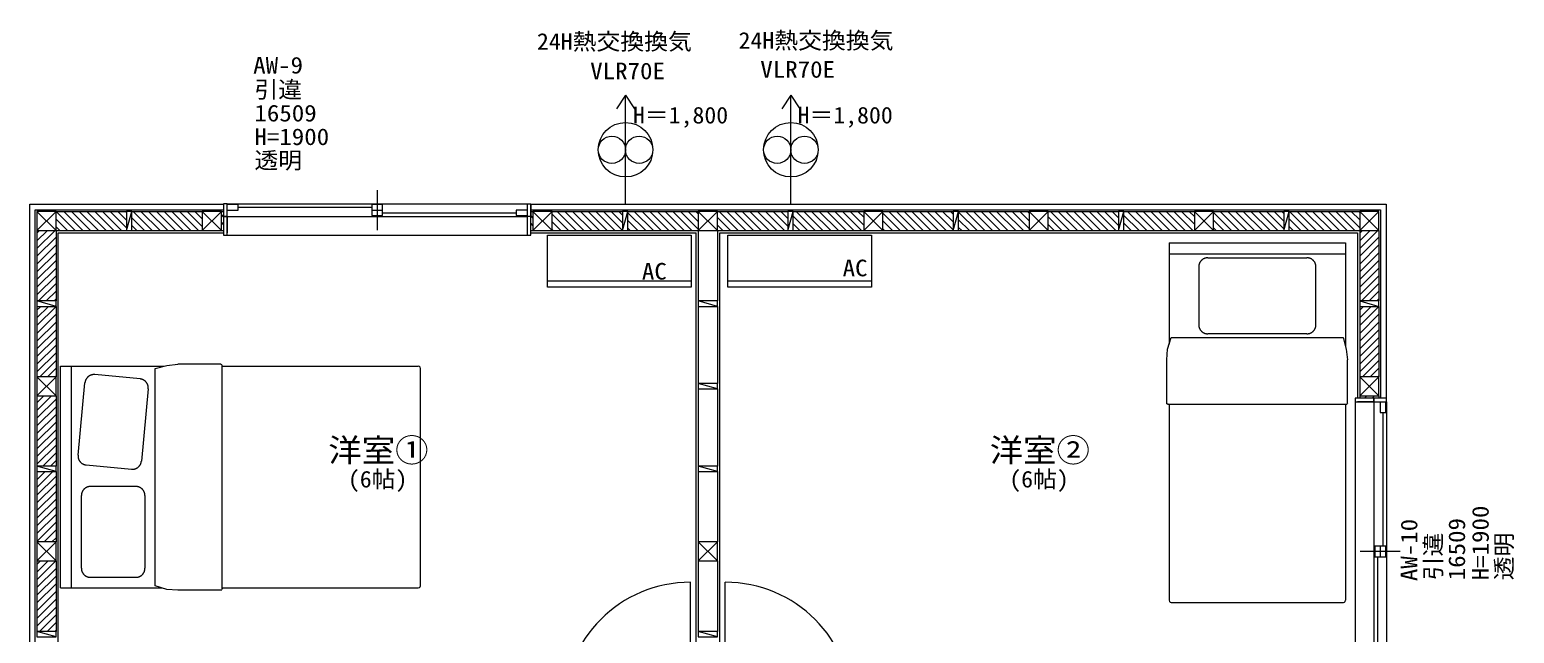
# Model space of a CAD drawing. Units: millimetres at full size, sheet at 1:50. Extents: x 238 to 8409, y -4009 to 4872.
# Drawn here: x 238 to 8409, y 1548 to 4872 of the extents above; entities that cross this region are included whole.
import ezdxf
from ezdxf.enums import TextEntityAlignment as Align

# ---------------------------------------------------------------- set-up
doc = ezdxf.new("R2010")
doc.units = ezdxf.units.MM
doc.header["$LTSCALE"] = 50
for name, color, linetype, lineweight in [('0-2_柱', 3, 'Continuous', 20), ('0-3_仕上', 3, 'Continuous', 20), ('0-4_下地', 2, 'Continuous', 5), ('0-5_建具', 3, 'Continuous', 20), ('0-6_住設', 2, 'Continuous', 5), ('0-8_造作', 4, 'Continuous', 5), ('0-9_寸法', 5, 'Continuous', 5), ('0-A_文字', 2, 'Continuous', 5), ('0-B_ハッチ', 1, 'Continuous', 9), ('0-F_補助線', 4, 'Continuous', 5)]:
    doc.layers.add(name, color=color, linetype=linetype, lineweight=lineweight)
doc.styles.add('ＭＳ ゴシック', font='')
doc.styles.get('ＭＳ ゴシック').set_extended_font_data('MS Gothic')

msp = doc.modelspace()

# ---------------------------------------------------------------- linework, layer by layer
at = {"layer": '0-2_柱'}
for points in [[(278.04, 3870.97), (278.04, 3765.97), (383.04, 3765.97), (383.04, 3870.97)], [(1188.04, 3870.97), (1188.04, 3765.97), (1293.04, 3765.97), (1293.04, 3870.97)], [(3008.04, 3870.97), (3008.04, 3765.97), (3113.04, 3765.97), (3113.04, 3870.97)], [(3918.04, 3870.97), (3918.04, 3765.97), (4023.04, 3765.97), (4023.04, 3870.97)], [(4828.04, 3870.97), (4828.04, 3765.97), (4933.04, 3765.97), (4933.04, 3870.97)], [(5738.04, 3870.97), (5738.04, 3765.97), (5843.04, 3765.97), (5843.04, 3870.97)], [(6648.04, 3870.97), (6648.04, 3765.97), (6753.04, 3765.97), (6753.04, 3870.97)], [(7558.04, 3870.97), (7558.04, 3765.97), (7663.04, 3765.97), (7663.04, 3870.97)], [(278.04, 2855.97), (383.04, 2855.97), (383.04, 2960.97), (278.04, 2960.97)], [(7663.04, 2960.97), (7558.04, 2960.97), (7558.04, 2855.97), (7663.04, 2855.97)], [(278.04, 1945.97), (383.04, 1945.97), (383.04, 2050.97), (278.04, 2050.97)], [(3918.04, 1945.97), (4023.04, 1945.97), (4023.04, 2050.97), (3918.04, 2050.97)]]:
    msp.add_lwpolyline(points, close=True, dxfattribs=at)
at = {"layer": '0-3_仕上'}
for p, q in [((238.04, 3910.97), (1240.54, 3910.97)), ((238.04, 2908.47), (238.04, 3910.97)), ((1240.54, 3910.97), (1305.54, 3910.97)), ((2995.54, 3910.97), (3060.54, 3910.97)), ((3060.54, 3910.97), (3970.54, 3910.97)), ((3970.54, 3910.97), (4880.54, 3910.97)), ((4880.54, 3910.97), (5790.54, 3910.97)), ((5790.54, 3910.97), (6700.54, 3910.97)), ((6700.54, 3910.97), (7703.04, 3910.97)), ((7703.04, 3910.97), (7703.04, 2908.47)), ((395.54, 3753.47), (1240.54, 3753.47)), ((395.54, 2908.47), (395.54, 3753.47)), ((1240.54, 3753.47), (1305.54, 3753.47)), ((2995.54, 3753.47), (3060.54, 3753.47)), ((3060.54, 3753.47), (3905.54, 3753.47)), ((3905.54, 1998.47), (3905.54, 3753.47)), ((4035.54, 1998.47), (4035.54, 3753.47)), ((4035.54, 3753.47), (4880.54, 3753.47)), ((4880.54, 3753.47), (5790.54, 3753.47)), ((5790.54, 3753.47), (6700.54, 3753.47)), ((6700.54, 3753.47), (7545.54, 3753.47)), ((7545.54, 3753.47), (7545.54, 2908.47)), ((238.04, 1998.47), (238.04, 2908.47)), ((395.54, 1998.47), (395.54, 2908.47)), ((7545.54, 2908.47), (7545.54, 2843.47)), ((7703.04, 2908.47), (7703.04, 2843.47)), ((238.04, 1088.47), (238.04, 1998.47)), ((395.54, 1153.47), (395.54, 1998.47)), ((3905.54, 1153.47), (3905.54, 1998.47)), ((4035.54, 1153.47), (4035.54, 1998.47))]:
    msp.add_line(p, q, dxfattribs=at)
at = {"layer": '0-4_下地'}
for p, q in [((269.04, 3879.97), (1240.54, 3879.97)), ((269.04, 2908.47), (269.04, 3879.97)), ((383.04, 3870.97), (770.54, 3870.97)), ((800.54, 3870.97), (1188.04, 3870.97)), ((1240.54, 3879.97), (1305.54, 3879.97)), ((1293.04, 3870.97), (1305.54, 3870.97)), ((2995.54, 3879.97), (3060.54, 3879.97)), ((2995.54, 3870.97), (3008.04, 3870.97)), ((3060.54, 3879.97), (3970.54, 3879.97)), ((3113.04, 3870.97), (3500.54, 3870.97)), ((3530.54, 3870.97), (3918.04, 3870.97)), ((3970.54, 3879.97), (4880.54, 3879.97)), ((4023.04, 3870.97), (4410.54, 3870.97)), ((4440.54, 3870.97), (4828.04, 3870.97)), ((4880.54, 3879.97), (5790.54, 3879.97)), ((4933.04, 3870.97), (5320.54, 3870.97)), ((5350.54, 3870.97), (5738.04, 3870.97)), ((5790.54, 3879.97), (6700.54, 3879.97)), ((5843.04, 3870.97), (6230.54, 3870.97)), ((6260.54, 3870.97), (6648.04, 3870.97)), ((6700.54, 3879.97), (7672.04, 3879.97)), ((6753.04, 3870.97), (7140.54, 3870.97)), ((7170.54, 3870.97), (7558.04, 3870.97)), ((7672.04, 3879.97), (7672.04, 2908.47)), ((278.04, 3765.97), (278.04, 3378.47)), ((383.04, 3765.97), (770.54, 3765.97)), ((383.04, 3765.97), (383.04, 3378.47)), ((800.54, 3765.97), (1188.04, 3765.97)), ((1293.04, 3765.97), (1305.54, 3765.97)), ((2995.54, 3765.97), (3008.04, 3765.97)), ((3113.04, 3765.97), (3500.54, 3765.97)), ((3530.54, 3765.97), (3918.04, 3765.97)), ((3918.04, 3765.97), (3918.04, 3378.47)), ((4023.04, 3765.97), (4023.04, 3378.47)), ((4023.04, 3765.97), (4410.54, 3765.97)), ((4440.54, 3765.97), (4828.04, 3765.97)), ((4933.04, 3765.97), (5320.54, 3765.97)), ((5350.54, 3765.97), (5738.04, 3765.97)), ((5843.04, 3765.97), (6230.54, 3765.97)), ((6260.54, 3765.97), (6648.04, 3765.97)), ((6753.04, 3765.97), (7140.54, 3765.97)), ((7170.54, 3765.97), (7558.04, 3765.97)), ((7558.04, 3765.97), (7558.04, 3378.47)), ((7663.04, 3765.97), (7663.04, 3378.47)), ((278.04, 3348.47), (278.04, 2960.97)), ((383.04, 3348.47), (383.04, 2960.97)), ((3918.04, 3348.47), (3918.04, 2923.47)), ((4023.04, 3348.47), (4023.04, 2923.47)), ((7558.04, 3348.47), (7558.04, 2960.97)), ((7663.04, 3348.47), (7663.04, 2960.97)), ((269.04, 1998.47), (269.04, 2908.47)), ((3918.04, 2893.47), (3918.04, 2468.47)), ((4023.04, 2893.47), (4023.04, 2468.47)), ((7672.04, 2908.47), (7672.04, 2843.47)), ((278.04, 2855.97), (278.04, 2468.47)), ((383.04, 2855.97), (383.04, 2468.47)), ((7558.04, 2855.97), (7558.04, 2843.47)), ((7663.04, 2855.97), (7663.04, 2843.47)), ((278.04, 2438.47), (278.04, 2050.97)), ((383.04, 2438.47), (383.04, 2050.97)), ((3918.04, 2438.47), (3918.04, 2050.97)), ((4023.04, 2438.47), (4023.04, 2050.97)), ((269.04, 1088.47), (269.04, 1998.47)), ((278.04, 1945.97), (278.04, 1558.47)), ((383.04, 1945.97), (383.04, 1558.47)), ((3918.04, 1945.97), (3918.04, 1558.47)), ((4023.04, 1945.97), (4023.04, 1558.47))]:
    msp.add_line(p, q, dxfattribs=at)
at = {"layer": '0-4_下地', "color": 3, "lineweight": 20}
for points in [[(770.54, 3870.97), (770.54, 3765.97), (800.54, 3765.97), (800.54, 3870.97)], [(3500.54, 3870.97), (3500.54, 3765.97), (3530.54, 3765.97), (3530.54, 3870.97)], [(4410.54, 3870.97), (4410.54, 3765.97), (4440.54, 3765.97), (4440.54, 3870.97)], [(5320.54, 3870.97), (5320.54, 3765.97), (5350.54, 3765.97), (5350.54, 3870.97)], [(6230.54, 3870.97), (6230.54, 3765.97), (6260.54, 3765.97), (6260.54, 3870.97)], [(7140.54, 3870.97), (7140.54, 3765.97), (7170.54, 3765.97), (7170.54, 3870.97)], [(278.04, 3348.47), (383.04, 3348.47), (383.04, 3378.47), (278.04, 3378.47)], [(3918.04, 3348.47), (4023.04, 3348.47), (4023.04, 3378.47), (3918.04, 3378.47)], [(7663.04, 3378.47), (7558.04, 3378.47), (7558.04, 3348.47), (7663.04, 3348.47)], [(3918.04, 2893.47), (4023.04, 2893.47), (4023.04, 2923.47), (3918.04, 2923.47)], [(278.04, 2438.47), (383.04, 2438.47), (383.04, 2468.47), (278.04, 2468.47)], [(3918.04, 2438.47), (4023.04, 2438.47), (4023.04, 2468.47), (3918.04, 2468.47)], [(278.04, 1528.47), (383.04, 1528.47), (383.04, 1558.47), (278.04, 1558.47)], [(3918.04, 1528.47), (4023.04, 1528.47), (4023.04, 1558.47), (3918.04, 1558.47)]]:
    msp.add_lwpolyline(points, close=True, dxfattribs=at)
at = {"layer": '0-5_建具', "color": 5, "lineweight": 13}
for p, q in [((2150.54, 3988.97), (2150.54, 3768.97)), ((7781.04, 1998.47), (7561.04, 1998.47)), ((3875.54, 1128.97), (3875.54, 1828.97)), ((4065.54, 1128.97), (4065.54, 1828.97))]:
    msp.add_line(p, q, dxfattribs=at)
at = {"layer": '0-5_建具'}
for p, q in [((1325.54, 3913.97), (1305.54, 3913.97)), ((1325.54, 3843.97), (1305.54, 3843.97)), ((1325.54, 3741.47), (1325.54, 3913.97)), ((1325.54, 3878.97), (1385.54, 3878.97)), ((1325.54, 3843.97), (1325.54, 3753.47)), ((1385.54, 3893.97), (2120.54, 3893.97)), ((2180.54, 3908.97), (2120.54, 3908.97)), ((2120.54, 3908.97), (2120.54, 3848.97)), ((2120.54, 3878.97), (2180.54, 3878.97)), ((2120.54, 3848.97), (2180.54, 3848.97)), ((2180.54, 3848.97), (2180.54, 3908.97)), ((2180.54, 3863.97), (2915.54, 3863.97)), ((2975.54, 3878.97), (2915.54, 3878.97)), ((2915.54, 3878.97), (2915.54, 3848.97)), ((2915.54, 3848.97), (2975.54, 3848.97)), ((2975.54, 3913.97), (2975.54, 3741.47)), ((2975.54, 3913.97), (2995.54, 3913.97)), ((2995.54, 3843.97), (2975.54, 3843.97)), ((2975.54, 3843.97), (2975.54, 3753.47)), ((2995.54, 3843.97), (2975.54, 3843.97)), ((2995.54, 3741.47), (2995.54, 3913.97)), ((2995.54, 3910.97), (2995.54, 3843.97)), ((2975.54, 3741.47), (2995.54, 3741.47)), ((7533.54, 2823.47), (7706.04, 2823.47)), ((7636.04, 2823.47), (7545.54, 2823.47)), ((7636.04, 2823.47), (7636.04, 2843.47)), ((7671.04, 2823.47), (7671.04, 2763.47)), ((7706.04, 2823.47), (7706.04, 2843.47)), ((7686.04, 2763.47), (7686.04, 2028.47)), ((7701.04, 2028.47), (7641.04, 2028.47)), ((7641.04, 2028.47), (7641.04, 1968.47)), ((7641.04, 1968.47), (7701.04, 1968.47)), ((7656.04, 1968.47), (7656.04, 1233.47)), ((7671.04, 2028.47), (7671.04, 1968.47)), ((7701.04, 1968.47), (7701.04, 2028.47))]:
    msp.add_line(p, q, dxfattribs=at)
at = {"layer": '0-5_建具', "color": 2, "lineweight": 5}
for p, q in [((1305.54, 3910.97), (1305.54, 3901.97)), ((1325.54, 3913.97), (2975.54, 3913.97)), ((1325.54, 3843.97), (2975.54, 3843.97)), ((2995.54, 3910.97), (2995.54, 3901.97)), ((1305.54, 3741.47), (2995.54, 3741.47)), ((7533.54, 2843.47), (7533.54, 1153.47)), ((7636.04, 2823.47), (7636.04, 1173.47)), ((7703.04, 2843.47), (7694.04, 2843.47)), ((7706.04, 2823.47), (7706.04, 1173.47))]:
    msp.add_line(p, q, dxfattribs=at)
at = {"layer": '0-5_建具'}
for points in [[(1305.54, 3913.97), (1305.54, 3741.47), (1325.54, 3741.47)], [(1305.54, 3910.97), (1305.54, 3843.97), (1325.54, 3843.97)], [(1385.54, 3878.97), (1385.54, 3908.97), (1325.54, 3908.97)], [(7706.04, 2843.47), (7533.54, 2843.47), (7533.54, 2823.47)], [(7703.04, 2843.47), (7636.04, 2843.47), (7636.04, 2823.47)], [(7671.04, 2763.47), (7701.04, 2763.47), (7701.04, 2823.47)]]:
    msp.add_lwpolyline(points, dxfattribs=at)
at = {"layer": '0-5_建具', "color": 5, "lineweight": 13}
for centre, start, end in [((3875.54, 1128.97), 90, 180), ((4065.54, 1128.97), 0, 90)]:
    msp.add_arc(centre, 700, start, end, dxfattribs=at)
at = {"layer": '0-6_住設'}
for p, q in [((6509.62, 3698.06), (7479.75, 3698.06)), ((6509.62, 3698.06), (6509.62, 3140.65)), ((7479.75, 3698.06), (7479.75, 3129.36)), ((6509.62, 3637.75), (7479.75, 3637.75)), ((6721.95, 3615.76), (7267.42, 3615.76)), ((6671.95, 3565.76), (6671.95, 3247.39)), ((7317.42, 3247.39), (7317.42, 3565.76)), ((3088.61, 3488.97), (3878.61, 3488.97)), ((4081.13, 3488.97), (4871.13, 3488.97)), ((7267.42, 3197.39), (6721.95, 3197.39)), ((6496.27, 3053.32), (6500.83, 3112.75)), ((6500.83, 3112.75), (6521.14, 3177.2)), ((6521.14, 3177.2), (7467.43, 3177.2)), ((7096.73, 3178.81), (7096.73, 3178.82)), ((1290.52, 3029.57), (1052.78, 3029.57)), ((1297.04, 3022.29), (1296.26, 3025.69)), ((6496.27, 2815.58), (6496.27, 3053.32)), ((7490.97, 2815.58), (7490.97, 3053.32)), ((408.04, 1798.22), (408.04, 3018.34)), ((408.04, 3018.34), (976.73, 3018.34)), ((468.35, 1798.22), (468.35, 3018.34)), ((845.51, 2948.83), (596.63, 2972.46)), ((928.89, 1809.74), (928.89, 3006.03)), ((1297.04, 1792.16), (1297.04, 3022.29)), ((1297.04, 3018.34), (2376.71, 3018.34)), ((2383, 3017.06), (2376.71, 3018.34)), ((2386.78, 3013.23), (2383, 3017.06)), ((2388.04, 3006.84), (2386.78, 3013.23)), ((2388.04, 1809.73), (2388.04, 3006.84)), ((504.32, 2529.2), (542.13, 2927.41)), ((890.56, 2894.33), (852.75, 2496.12)), ((6497.32, 2812.26), (6496.27, 2815.58)), ((6497.32, 2812.26), (6500.16, 2809.83)), ((6503.56, 2809.06), (6500.16, 2809.83)), ((6503.56, 2809.06), (7483.69, 2809.06)), ((6509.62, 2809.06), (6509.62, 1729.39)), ((7479.75, 2809.06), (7479.75, 1729.39)), ((7483.69, 2809.06), (7487.09, 2809.83)), ((927.29, 2635.32), (927.28, 2635.32)), ((549.37, 2474.7), (798.25, 2451.07)), ((522.44, 1906.15), (522.44, 2306.15)), ((822.44, 2356.15), (572.44, 2356.15)), ((872.44, 2306.15), (872.44, 1906.15)), ((408.04, 1798.22), (965.45, 1798.22)), ((572.44, 1856.15), (822.44, 1856.15)), ((993.34, 1789.43), (928.89, 1809.74)), ((1297.04, 1798.22), (2376.71, 1798.22)), ((2376.71, 1798.22), (2383, 1799.5)), ((1052.78, 1784.87), (993.34, 1789.43)), ((1290.52, 1784.87), (1052.78, 1784.87)), ((1293.83, 1785.91), (1290.52, 1784.87)), ((1293.83, 1785.91), (1296.26, 1788.76)), ((1297.04, 1792.16), (1296.26, 1788.76)), ((6509.62, 1729.39), (6510.9, 1723.1)), ((6521.13, 1718.06), (7468.24, 1718.06)), ((7468.24, 1718.06), (7474.64, 1719.32)), ((7474.64, 1719.32), (7478.47, 1723.1)), ((7478.47, 1723.1), (7479.75, 1729.39))]:
    msp.add_line(p, q, dxfattribs=at)
for points in [[(3088.61, 3740.97), (3878.61, 3740.97), (3878.61, 3453.97), (3088.61, 3453.97)], [(4081.13, 3740.97), (4871.13, 3740.97), (4871.13, 3453.97), (4081.13, 3453.97)]]:
    msp.add_lwpolyline(points, close=True, dxfattribs=at)
for points in [[(6721.95, 3615.76), (6720.52, 3615.74), (6719.09, 3615.68), (6717.67, 3615.58), (6716.25, 3615.44), (6714.83, 3615.26), (6713.42, 3615.03), (6712.02, 3614.77), (6710.62, 3614.46), (6709.24, 3614.12), (6707.86, 3613.74), (6706.5, 3613.32), (6705.15, 3612.86), (6703.81, 3612.36), (6702.48, 3611.82), (6701.18, 3611.25), (6699.89, 3610.63), (6698.61, 3609.99), (6697.36, 3609.3), (6696.13, 3608.58), (6694.92, 3607.83), (6693.73, 3607.04), (6692.56, 3606.21), (6691.42, 3605.36), (6690.3, 3604.47), (6689.21, 3603.55), (6688.14, 3602.6), (6687.1, 3601.62), (6686.09, 3600.61), (6685.11, 3599.57), (6684.16, 3598.51), (6683.24, 3597.41), (6682.35, 3596.3), (6681.5, 3595.15), (6680.67, 3593.99), (6679.89, 3592.8), (6679.13, 3591.58), (6678.41, 3590.35), (6677.73, 3589.1), (6677.08, 3587.83)], [(7289.48, 3610.63), (7288.19, 3611.25), (7286.88, 3611.82), (7285.56, 3612.36), (7284.22, 3612.86), (7282.87, 3613.32), (7281.51, 3613.74), (7280.13, 3614.12), (7278.75, 3614.46), (7277.35, 3614.77), (7275.95, 3615.03), (7274.54, 3615.26), (7273.12, 3615.44), (7271.7, 3615.58), (7270.28, 3615.68), (7268.85, 3615.74), (7267.42, 3615.76)], [(7317.42, 3565.76), (7317.4, 3567.19), (7317.34, 3568.62), (7317.24, 3570.04), (7317.1, 3571.46), (7316.91, 3572.88), (7316.69, 3574.29), (7316.43, 3575.69), (7316.12, 3577.09), (7315.78, 3578.47), (7315.4, 3579.85), (7314.97, 3581.21), (7314.51, 3582.57), (7314.01, 3583.9), (7313.48, 3585.23), (7312.9, 3586.53), (7312.29, 3587.83), (7311.64, 3589.1), (7310.96, 3590.35), (7310.24, 3591.58), (7309.48, 3592.8), (7308.69, 3593.99), (7307.87, 3595.15), (7307.02, 3596.3), (7306.13, 3597.41), (7305.21, 3598.51), (7304.26, 3599.57), (7303.28, 3600.61), (7302.27, 3601.62), (7301.23, 3602.6), (7300.16, 3603.55), (7299.07, 3604.47), (7297.95, 3605.36), (7296.81, 3606.21), (7295.64, 3607.04), (7294.45, 3607.83), (7293.24, 3608.58), (7292.01, 3609.3), (7290.75, 3609.99), (7289.48, 3610.63)], [(6677.08, 3587.83), (6676.47, 3586.53), (6675.89, 3585.23), (6675.36, 3583.9), (6674.86, 3582.57), (6674.4, 3581.21), (6673.97, 3579.85), (6673.59, 3578.47), (6673.25, 3577.09), (6672.94, 3575.69), (6672.68, 3574.29), (6672.46, 3572.88), (6672.27, 3571.46), (6672.13, 3570.04), (6672.03, 3568.62), (6671.97, 3567.19), (6671.95, 3565.76)], [(6671.95, 3247.39), (6671.97, 3245.96), (6672.03, 3244.54), (6672.13, 3243.11), (6672.27, 3241.69), (6672.46, 3240.28), (6672.68, 3238.86), (6672.94, 3237.46), (6673.25, 3236.07), (6673.59, 3234.68), (6673.97, 3233.3), (6674.4, 3231.94), (6674.86, 3230.59), (6675.36, 3229.25), (6675.89, 3227.93), (6676.47, 3226.62), (6677.08, 3225.33), (6677.73, 3224.06), (6678.41, 3222.8), (6679.13, 3221.57), (6679.89, 3220.36), (6680.67, 3219.17), (6681.5, 3218), (6682.35, 3216.86), (6683.24, 3215.74), (6684.16, 3214.65), (6685.11, 3213.58), (6686.09, 3212.54), (6687.1, 3211.53), (6688.14, 3210.55), (6689.21, 3209.6), (6690.3, 3208.68), (6691.42, 3207.8), (6692.56, 3206.94), (6693.73, 3206.12), (6694.92, 3205.33), (6696.13, 3204.57), (6697.36, 3203.85), (6698.61, 3203.17), (6699.89, 3202.52)], [(6699.89, 3202.52), (6701.18, 3201.91), (6702.48, 3201.33), (6703.81, 3200.8), (6705.15, 3200.3), (6706.5, 3199.84), (6707.86, 3199.42), (6709.24, 3199.03), (6710.62, 3198.69), (6712.02, 3198.39), (6713.42, 3198.12), (6714.83, 3197.9), (6716.25, 3197.72), (6717.67, 3197.57), (6719.09, 3197.47), (6720.52, 3197.41), (6721.95, 3197.39)], [(7267.42, 3197.39), (7268.85, 3197.41), (7270.28, 3197.47), (7271.7, 3197.57), (7273.12, 3197.72), (7274.54, 3197.9), (7275.95, 3198.12), (7277.35, 3198.39), (7278.75, 3198.69), (7280.13, 3199.03), (7281.51, 3199.42), (7282.87, 3199.84), (7284.22, 3200.3), (7285.56, 3200.8), (7286.88, 3201.33), (7288.19, 3201.91), (7289.48, 3202.52), (7290.75, 3203.17), (7292.01, 3203.85), (7293.24, 3204.57), (7294.45, 3205.33), (7295.64, 3206.12), (7296.81, 3206.94), (7297.95, 3207.8), (7299.07, 3208.68), (7300.16, 3209.6), (7301.23, 3210.55), (7302.27, 3211.53), (7303.28, 3212.54), (7304.26, 3213.58), (7305.21, 3214.65), (7306.13, 3215.74), (7307.02, 3216.86), (7307.87, 3218), (7308.69, 3219.17), (7309.48, 3220.36), (7310.24, 3221.57), (7310.96, 3222.8), (7311.64, 3224.06), (7312.29, 3225.33)], [(7312.29, 3225.33), (7312.9, 3226.62), (7313.48, 3227.93), (7314.01, 3229.25), (7314.51, 3230.59), (7314.97, 3231.94), (7315.4, 3233.3), (7315.78, 3234.68), (7316.12, 3236.07), (7316.43, 3237.46), (7316.69, 3238.86), (7316.91, 3240.28), (7317.1, 3241.69), (7317.24, 3243.11), (7317.34, 3244.54), (7317.4, 3245.96), (7317.42, 3247.39)], [(7467.43, 3177.2), (7484.02, 3112.75), (7490.97, 3053.32)], [(928.89, 3006.03), (993.34, 3022.62), (1052.78, 3029.57)], [(1290.52, 3029.57), (1293.83, 3028.53), (1296.26, 3025.69)], [(549.32, 2948.89), (548.59, 2947.66), (547.9, 2946.42), (547.24, 2945.15), (546.61, 2943.86), (546.03, 2942.56), (545.48, 2941.24), (544.97, 2939.91), (544.5, 2938.56), (544.06, 2937.2), (543.67, 2935.83), (543.31, 2934.45), (543, 2933.05), (542.72, 2931.65), (542.48, 2930.25), (542.29, 2928.83), (542.13, 2927.41)], [(596.63, 2972.46), (595.21, 2972.58), (593.78, 2972.65), (592.36, 2972.68), (590.93, 2972.68), (589.5, 2972.63), (588.08, 2972.54), (586.65, 2972.41), (585.24, 2972.24), (583.82, 2972.03), (582.42, 2971.78), (581.02, 2971.49), (579.63, 2971.15), (578.25, 2970.78), (576.89, 2970.38), (575.53, 2969.93), (574.19, 2969.44), (572.86, 2968.91), (571.55, 2968.35), (570.25, 2967.75), (568.97, 2967.11), (567.71, 2966.44), (566.47, 2965.73), (565.25, 2964.99), (564.06, 2964.21), (562.88, 2963.4), (561.73, 2962.55), (560.61, 2961.68), (559.51, 2960.77), (558.43, 2959.82), (557.38, 2958.85), (556.37, 2957.85), (555.38, 2956.82), (554.42, 2955.77), (553.49, 2954.68), (552.59, 2953.57), (551.72, 2952.44), (550.89, 2951.28), (550.09, 2950.09), (549.32, 2948.89)], [(866.99, 2941.63), (865.76, 2942.37), (864.52, 2943.06), (863.25, 2943.72), (861.97, 2944.34), (860.66, 2944.93), (859.35, 2945.48), (858.01, 2945.99), (856.67, 2946.46), (855.31, 2946.9), (853.93, 2947.29), (852.55, 2947.65), (851.16, 2947.96), (849.76, 2948.24), (848.35, 2948.48), (846.93, 2948.67), (845.51, 2948.83)], [(890.56, 2894.33), (890.68, 2895.75), (890.75, 2897.17), (890.79, 2898.6), (890.78, 2900.03), (890.73, 2901.46), (890.64, 2902.88), (890.51, 2904.3), (890.34, 2905.72), (890.13, 2907.13), (889.88, 2908.54), (889.59, 2909.94), (889.26, 2911.33), (888.89, 2912.71), (888.48, 2914.07), (888.03, 2915.43), (887.54, 2916.77), (887.02, 2918.1), (886.45, 2919.41), (885.85, 2920.71), (885.22, 2921.99), (884.54, 2923.25), (883.84, 2924.49), (883.09, 2925.7), (882.31, 2926.9), (881.5, 2928.08), (880.66, 2929.23), (879.78, 2930.35), (878.87, 2931.45), (877.93, 2932.53), (876.96, 2933.57), (875.96, 2934.59), (874.93, 2935.58), (873.87, 2936.54), (872.79, 2937.47), (871.67, 2938.37), (870.54, 2939.24), (869.38, 2940.07), (868.2, 2940.87), (866.99, 2941.63)], [(7490.97, 2815.58), (7489.93, 2812.26), (7487.09, 2809.83)], [(504.32, 2529.2), (504.2, 2527.78), (504.13, 2526.35), (504.1, 2524.93), (504.1, 2523.5), (504.15, 2522.07), (504.24, 2520.65), (504.37, 2519.22), (504.54, 2517.81), (504.75, 2516.39), (505, 2514.99), (505.29, 2513.59), (505.62, 2512.2), (505.99, 2510.82), (506.4, 2509.45), (506.85, 2508.1), (507.34, 2506.76), (507.86, 2505.43), (508.43, 2504.12), (509.03, 2502.82), (509.66, 2501.54), (510.34, 2500.28), (511.05, 2499.04), (511.79, 2497.82), (512.57, 2496.63), (513.38, 2495.45), (514.23, 2494.3), (515.1, 2493.17), (516.01, 2492.07), (516.95, 2491), (517.93, 2489.95), (518.93, 2488.93), (519.96, 2487.94), (521.01, 2486.98), (522.1, 2486.06), (523.21, 2485.16), (524.34, 2484.29), (525.5, 2483.46), (526.68, 2482.66), (527.89, 2481.89)], [(527.89, 2481.89), (529.12, 2481.16), (530.36, 2480.47), (531.63, 2479.81), (532.92, 2479.18), (534.22, 2478.6), (535.54, 2478.05), (536.87, 2477.54), (538.22, 2477.06), (539.58, 2476.63), (540.95, 2476.24), (542.33, 2475.88), (543.72, 2475.56), (545.13, 2475.29), (546.53, 2475.05), (547.95, 2474.86), (549.37, 2474.7)], [(798.25, 2451.07), (799.67, 2450.95), (801.1, 2450.88), (802.53, 2450.85), (803.95, 2450.85), (805.38, 2450.9), (806.81, 2450.99), (808.23, 2451.12), (809.65, 2451.29), (811.06, 2451.5), (812.46, 2451.75), (813.86, 2452.04), (815.25, 2452.37), (816.63, 2452.74), (818, 2453.15), (819.35, 2453.6), (820.7, 2454.09), (822.02, 2454.61), (823.34, 2455.18), (824.63, 2455.78), (825.91, 2456.41), (827.17, 2457.09), (828.41, 2457.8), (829.63, 2458.54), (830.82, 2459.32), (832, 2460.13), (833.15, 2460.98), (834.28, 2461.85), (835.38, 2462.76), (836.45, 2463.7), (837.5, 2464.68), (838.52, 2465.68), (839.51, 2466.7), (840.47, 2467.76), (841.4, 2468.85), (842.29, 2469.96), (843.16, 2471.09), (843.99, 2472.25), (844.79, 2473.43), (845.56, 2474.64)], [(845.56, 2474.64), (846.29, 2475.87), (846.98, 2477.11), (847.64, 2478.38), (848.27, 2479.66), (848.85, 2480.97), (849.4, 2482.28), (849.91, 2483.62), (850.39, 2484.97), (850.82, 2486.33), (851.22, 2487.7), (851.57, 2489.08), (851.89, 2490.47), (852.16, 2491.87), (852.4, 2493.28), (852.6, 2494.7), (852.75, 2496.12)], [(527.57, 2328.21), (526.96, 2326.92), (526.38, 2325.61), (525.85, 2324.29), (525.35, 2322.95), (524.89, 2321.6), (524.47, 2320.23), (524.08, 2318.86), (523.74, 2317.47), (523.44, 2316.08), (523.17, 2314.67), (522.95, 2313.26), (522.77, 2311.85), (522.62, 2310.43), (522.52, 2309), (522.46, 2307.58), (522.44, 2306.15)], [(572.44, 2356.15), (571.01, 2356.13), (569.59, 2356.07), (568.16, 2355.96), (566.74, 2355.82), (565.33, 2355.64), (563.91, 2355.42), (562.51, 2355.15), (561.12, 2354.85), (559.73, 2354.5), (558.35, 2354.12), (556.99, 2353.7), (555.64, 2353.24), (554.3, 2352.74), (552.98, 2352.2), (551.67, 2351.63), (550.38, 2351.02), (549.11, 2350.37), (547.85, 2349.68), (546.62, 2348.96), (545.41, 2348.21), (544.22, 2347.42), (543.05, 2346.6), (541.91, 2345.74), (540.79, 2344.85), (539.7, 2343.93), (538.63, 2342.98), (537.59, 2342), (536.58, 2340.99), (535.6, 2339.96), (534.65, 2338.89), (533.73, 2337.8), (532.85, 2336.68), (531.99, 2335.54), (531.17, 2334.37), (530.38, 2333.18), (529.62, 2331.97), (528.9, 2330.73), (528.22, 2329.48), (527.57, 2328.21)], [(844.5, 2351.02), (843.21, 2351.63), (841.9, 2352.2), (840.58, 2352.74), (839.24, 2353.24), (837.89, 2353.7), (836.53, 2354.12), (835.15, 2354.5), (833.77, 2354.85), (832.37, 2355.15), (830.97, 2355.42), (829.56, 2355.64), (828.14, 2355.82), (826.72, 2355.96), (825.3, 2356.07), (823.87, 2356.13), (822.44, 2356.15)], [(872.44, 2306.15), (872.42, 2307.58), (872.36, 2309), (872.26, 2310.43), (872.11, 2311.85), (871.93, 2313.26), (871.71, 2314.67), (871.44, 2316.08), (871.14, 2317.47), (870.8, 2318.86), (870.42, 2320.23), (869.99, 2321.6), (869.53, 2322.95), (869.03, 2324.29), (868.5, 2325.61), (867.92, 2326.92), (867.31, 2328.21), (866.66, 2329.48), (865.98, 2330.73), (865.26, 2331.97), (864.5, 2333.18), (863.71, 2334.37), (862.89, 2335.54), (862.04, 2336.68), (861.15, 2337.8), (860.23, 2338.89), (859.28, 2339.96), (858.3, 2340.99), (857.29, 2342), (856.25, 2342.98), (855.18, 2343.93), (854.09, 2344.85), (852.97, 2345.74), (851.83, 2346.6), (850.66, 2347.42), (849.47, 2348.21), (848.26, 2348.96), (847.03, 2349.68), (845.77, 2350.37), (844.5, 2351.02)], [(522.44, 1906.15), (522.46, 1904.72), (522.52, 1903.29), (522.62, 1901.87), (522.77, 1900.45), (522.95, 1899.03), (523.17, 1897.62), (523.44, 1896.22), (523.74, 1894.82), (524.08, 1893.44), (524.47, 1892.06), (524.89, 1890.7), (525.35, 1889.34), (525.85, 1888.01), (526.38, 1886.68), (526.96, 1885.38), (527.57, 1884.09), (528.22, 1882.81), (528.9, 1881.56), (529.62, 1880.33), (530.38, 1879.12), (531.17, 1877.93), (531.99, 1876.76), (532.85, 1875.61), (533.73, 1874.5), (534.65, 1873.4), (535.6, 1872.34), (536.58, 1871.3), (537.59, 1870.29), (538.63, 1869.31), (539.7, 1868.36), (540.79, 1867.44), (541.91, 1866.55), (543.05, 1865.7), (544.22, 1864.87), (545.41, 1864.08), (546.62, 1863.33), (547.85, 1862.61), (549.11, 1861.93), (550.38, 1861.28)], [(822.44, 1856.15), (823.87, 1856.17), (825.3, 1856.23), (826.72, 1856.33), (828.14, 1856.47), (829.56, 1856.66), (830.97, 1856.88), (832.37, 1857.14), (833.77, 1857.45), (835.15, 1857.79), (836.53, 1858.17), (837.89, 1858.59), (839.24, 1859.06), (840.58, 1859.55), (841.9, 1860.09), (843.21, 1860.67), (844.5, 1861.28), (845.77, 1861.93), (847.03, 1862.61), (848.26, 1863.33), (849.47, 1864.08), (850.66, 1864.87), (851.83, 1865.7), (852.97, 1866.55), (854.09, 1867.44), (855.18, 1868.36), (856.25, 1869.31), (857.29, 1870.29), (858.3, 1871.3), (859.28, 1872.34), (860.23, 1873.4), (861.15, 1874.5), (862.04, 1875.61), (862.89, 1876.76), (863.71, 1877.93), (864.5, 1879.12), (865.26, 1880.33), (865.98, 1881.56), (866.66, 1882.81), (867.31, 1884.09)], [(867.31, 1884.09), (867.92, 1885.38), (868.5, 1886.68), (869.03, 1888.01), (869.53, 1889.34), (869.99, 1890.7), (870.42, 1892.06), (870.8, 1893.44), (871.14, 1894.82), (871.44, 1896.22), (871.71, 1897.62), (871.93, 1899.03), (872.11, 1900.45), (872.26, 1901.87), (872.36, 1903.29), (872.42, 1904.72), (872.44, 1906.15)], [(550.38, 1861.28), (551.67, 1860.67), (552.98, 1860.09), (554.3, 1859.55), (555.64, 1859.06), (556.99, 1858.59), (558.35, 1858.17), (559.73, 1857.79), (561.12, 1857.45), (562.51, 1857.14), (563.91, 1856.88), (565.33, 1856.66), (566.74, 1856.47), (568.16, 1856.33), (569.59, 1856.23), (571.01, 1856.17), (572.44, 1856.15)], [(2383, 1799.5), (2386.78, 1803.34), (2388.04, 1809.73)], [(6510.9, 1723.1), (6514.74, 1719.32), (6521.13, 1718.06)]]:
    msp.add_lwpolyline(points, dxfattribs=at)
at = {"layer": '0-8_造作'}
for p, q in [((383.64, 3870.97), (488.64, 3765.97)), ((426.07, 3870.97), (531.07, 3765.97)), ((468.49, 3870.97), (573.49, 3765.97)), ((510.92, 3870.97), (615.92, 3765.97)), ((553.35, 3870.97), (658.35, 3765.97)), ((595.77, 3870.97), (700.77, 3765.97)), ((638.2, 3870.97), (743.2, 3765.97)), ((680.63, 3870.97), (770.54, 3781.06)), ((723.05, 3870.97), (770.54, 3823.49)), ((765.48, 3870.97), (770.54, 3865.91)), ((807.91, 3870.97), (912.91, 3765.97)), ((850.33, 3870.97), (955.33, 3765.97)), ((892.76, 3870.97), (997.76, 3765.97)), ((935.19, 3870.97), (1040.19, 3765.97)), ((977.61, 3870.97), (1082.61, 3765.97)), ((1020.04, 3870.97), (1125.04, 3765.97)), ((1062.46, 3870.97), (1167.46, 3765.97)), ((1104.89, 3870.97), (1188.04, 3787.83)), ((1147.32, 3870.97), (1188.04, 3830.25)), ((1293.04, 3852.53), (1305.54, 3840.03)), ((2995.54, 3847.09), (3008.04, 3834.59)), ((3113.04, 3856.87), (3203.93, 3765.97)), ((3141.36, 3870.97), (3246.36, 3765.97)), ((3183.78, 3870.97), (3288.78, 3765.97)), ((3226.21, 3870.97), (3331.21, 3765.97)), ((3268.64, 3870.97), (3373.64, 3765.97)), ((3311.06, 3870.97), (3416.06, 3765.97)), ((3353.49, 3870.97), (3458.49, 3765.97)), ((3395.92, 3870.97), (3500.54, 3766.35)), ((3438.34, 3870.97), (3500.54, 3808.78)), ((3480.77, 3870.97), (3500.54, 3851.2)), ((3530.54, 3863.63), (3628.2, 3765.97)), ((3565.62, 3870.97), (3670.62, 3765.97)), ((3608.05, 3870.97), (3713.05, 3765.97)), ((3650.47, 3870.97), (3755.47, 3765.97)), ((3692.9, 3870.97), (3797.9, 3765.97)), ((3735.33, 3870.97), (3840.33, 3765.97)), ((3777.75, 3870.97), (3882.75, 3765.97)), ((3820.18, 3870.97), (3918.04, 3773.12)), ((3862.61, 3870.97), (3918.04, 3815.54)), ((3905.03, 3870.97), (3918.04, 3857.97)), ((4032.31, 3870.97), (4137.31, 3765.97)), ((4074.74, 3870.97), (4179.74, 3765.97)), ((4117.17, 3870.97), (4222.17, 3765.97)), ((4159.59, 3870.97), (4264.59, 3765.97)), ((4202.02, 3870.97), (4307.02, 3765.97)), ((4244.44, 3870.97), (4349.44, 3765.97)), ((4286.87, 3870.97), (4391.87, 3765.97)), ((4329.3, 3870.97), (4410.54, 3789.73)), ((4371.72, 3870.97), (4410.54, 3832.16)), ((4440.54, 3844.58), (4519.15, 3765.97)), ((4456.58, 3870.97), (4561.58, 3765.97)), ((4499, 3870.97), (4604, 3765.97)), ((4541.43, 3870.97), (4646.43, 3765.97)), ((4583.86, 3870.97), (4688.86, 3765.97)), ((4626.28, 3870.97), (4731.28, 3765.97)), ((4668.71, 3870.97), (4773.71, 3765.97)), ((4711.13, 3870.97), (4816.13, 3765.97)), ((4753.56, 3870.97), (4828.04, 3796.5)), ((4795.99, 3870.97), (4828.04, 3838.92)), ((4933.04, 3861.2), (5028.27, 3765.97)), ((4965.69, 3870.97), (5070.69, 3765.97)), ((5008.12, 3870.97), (5113.12, 3765.97)), ((5050.55, 3870.97), (5155.55, 3765.97)), ((5092.97, 3870.97), (5197.97, 3765.97)), ((5135.4, 3870.97), (5240.4, 3765.97)), ((5177.83, 3870.97), (5282.83, 3765.97)), ((5220.25, 3870.97), (5320.54, 3770.69)), ((5262.68, 3870.97), (5320.54, 3813.11)), ((5305.1, 3870.97), (5320.54, 3855.54)), ((5350.54, 3867.97), (5452.53, 3765.97)), ((5389.96, 3870.97), (5494.96, 3765.97)), ((5432.38, 3870.97), (5537.38, 3765.97)), ((5474.81, 3870.97), (5579.81, 3765.97)), ((5517.24, 3870.97), (5622.24, 3765.97)), ((5559.66, 3870.97), (5664.66, 3765.97)), ((5602.09, 3870.97), (5707.09, 3765.97)), ((5644.52, 3870.97), (5738.04, 3777.45)), ((5686.94, 3870.97), (5738.04, 3819.88)), ((5729.37, 3870.97), (5738.04, 3862.3)), ((5843.04, 3842.16), (5919.22, 3765.97)), ((5856.65, 3870.97), (5961.65, 3765.97)), ((5899.07, 3870.97), (6004.07, 3765.97)), ((5941.5, 3870.97), (6046.5, 3765.97)), ((5983.93, 3870.97), (6088.93, 3765.97)), ((6026.35, 3870.97), (6131.35, 3765.97)), ((6068.78, 3870.97), (6173.78, 3765.97)), ((6111.21, 3870.97), (6216.21, 3765.97)), ((6153.63, 3870.97), (6230.54, 3794.07)), ((6196.06, 3870.97), (6230.54, 3836.49)), ((6260.54, 3848.92), (6343.49, 3765.97)), ((6280.91, 3870.97), (6385.91, 3765.97)), ((6323.34, 3870.97), (6428.34, 3765.97)), ((6365.76, 3870.97), (6470.76, 3765.97)), ((6408.19, 3870.97), (6513.19, 3765.97)), ((6450.62, 3870.97), (6555.62, 3765.97)), ((6493.04, 3870.97), (6598.04, 3765.97)), ((6535.47, 3870.97), (6640.47, 3765.97)), ((6577.9, 3870.97), (6648.04, 3800.83)), ((6620.32, 3870.97), (6648.04, 3843.26)), ((6753.04, 3865.54), (6852.6, 3765.97)), ((6790.03, 3870.97), (6895.03, 3765.97)), ((6832.45, 3870.97), (6937.45, 3765.97)), ((6874.88, 3870.97), (6979.88, 3765.97)), ((6917.31, 3870.97), (7022.31, 3765.97)), ((6959.73, 3870.97), (7064.73, 3765.97)), ((7002.16, 3870.97), (7107.16, 3765.97)), ((7044.59, 3870.97), (7140.54, 3775.02)), ((7087.01, 3870.97), (7140.54, 3817.45)), ((7129.44, 3870.97), (7140.54, 3859.87)), ((7171.87, 3870.97), (7276.87, 3765.97)), ((7214.29, 3870.97), (7319.29, 3765.97)), ((7256.72, 3870.97), (7361.72, 3765.97)), ((7299.15, 3870.97), (7404.15, 3765.97)), ((7341.57, 3870.97), (7446.57, 3765.97)), ((7384, 3870.97), (7489, 3765.97)), ((7426.42, 3870.97), (7531.42, 3765.97)), ((7468.85, 3870.97), (7558.04, 3781.79)), ((7511.28, 3870.97), (7558.04, 3824.21)), ((7553.7, 3870.97), (7558.04, 3866.64)), ((278.04, 3751.26), (292.75, 3765.97)), ((278.04, 3708.84), (335.18, 3765.97)), ((278.04, 3666.41), (377.6, 3765.97)), ((383.04, 3829.15), (446.22, 3765.97)), ((383.04, 3786.72), (403.79, 3765.97)), ((383.04, 3765.97), (770.54, 3765.97)), ((383.04, 3765.97), (383.04, 3378.47)), ((800.54, 3835.91), (870.48, 3765.97)), ((800.54, 3793.49), (828.05, 3765.97)), ((800.54, 3765.97), (1188.04, 3765.97)), ((1293.04, 3810.1), (1305.54, 3797.6)), ((1293.04, 3767.68), (1294.74, 3765.97)), ((1293.04, 3765.97), (1305.54, 3765.97)), ((2995.54, 3804.66), (3008.04, 3792.16)), ((2995.54, 3765.97), (3008.04, 3765.97)), ((3113.04, 3814.44), (3161.51, 3765.97)), ((3113.04, 3772.01), (3119.08, 3765.97)), ((3113.04, 3765.97), (3500.54, 3765.97)), ((3530.54, 3821.2), (3585.77, 3765.97)), ((3530.54, 3778.78), (3543.34, 3765.97)), ((3530.54, 3765.97), (3918.04, 3765.97)), ((4023.04, 3837.82), (4094.89, 3765.97)), ((4023.04, 3795.39), (4052.46, 3765.97)), ((4023.04, 3765.97), (4410.54, 3765.97)), ((4440.54, 3802.16), (4476.72, 3765.97)), ((4440.54, 3765.97), (4828.04, 3765.97)), ((4933.04, 3818.78), (4985.84, 3765.97)), ((4933.04, 3776.35), (4943.41, 3765.97)), ((4933.04, 3765.97), (5320.54, 3765.97)), ((5350.54, 3825.54), (5410.1, 3765.97)), ((5350.54, 3783.11), (5367.68, 3765.97)), ((5350.54, 3765.97), (5738.04, 3765.97)), ((5843.04, 3799.73), (5876.79, 3765.97)), ((5843.04, 3765.97), (6230.54, 3765.97)), ((6260.54, 3806.49), (6301.06, 3765.97)), ((6260.54, 3765.97), (6648.04, 3765.97)), ((6753.04, 3823.11), (6810.18, 3765.97)), ((6753.04, 3780.68), (6767.75, 3765.97)), ((6753.04, 3765.97), (7140.54, 3765.97)), ((7170.54, 3829.87), (7234.44, 3765.97)), ((7170.54, 3787.45), (7192.01, 3765.97)), ((7170.54, 3765.97), (7558.04, 3765.97)), ((7558.04, 3765.97), (7558.04, 3378.47)), ((7657.6, 3765.97), (7558.04, 3666.41)), ((7615.18, 3765.97), (7558.04, 3708.84)), ((7572.75, 3765.97), (7558.04, 3751.26)), ((278.04, 3623.98), (383.04, 3728.98)), ((278.04, 3581.56), (383.04, 3686.56)), ((7663.04, 3728.98), (7558.04, 3623.98)), ((7663.04, 3686.56), (7558.04, 3581.56)), ((278.04, 3539.13), (383.04, 3644.13)), ((278.04, 3496.71), (383.04, 3601.71)), ((7663.04, 3644.13), (7558.04, 3539.13)), ((7663.04, 3601.7), (7558.04, 3496.7)), ((278.04, 3454.28), (383.04, 3559.28)), ((278.04, 3411.85), (383.04, 3516.85)), ((7663.04, 3559.28), (7558.04, 3454.28)), ((7663.04, 3516.85), (7558.04, 3411.85)), ((287.09, 3378.47), (383.04, 3474.43)), ((383.04, 3432), (329.51, 3378.47)), ((7663.04, 3474.43), (7567.09, 3378.47)), ((7663.04, 3432), (7609.51, 3378.47)), ((383.04, 3389.57), (371.94, 3378.47)), ((7663.04, 3389.57), (7651.94, 3378.47)), ((299.51, 3348.47), (278.04, 3327)), ((341.94, 3348.47), (278.04, 3284.57)), ((278.04, 3242.15), (383.04, 3347.15)), ((278.04, 3199.72), (383.04, 3304.72)), ((383.04, 3348.47), (383.04, 2960.97)), ((7558.04, 3348.47), (7558.04, 2960.97)), ((7621.94, 3348.47), (7558.04, 3284.57)), ((7579.51, 3348.47), (7558.04, 3327)), ((7663.04, 3347.15), (7558.04, 3242.15)), ((7663.04, 3304.72), (7558.04, 3199.72)), ((278.04, 3157.29), (383.04, 3262.29)), ((278.04, 3114.87), (383.04, 3219.87)), ((7663.04, 3262.29), (7558.04, 3157.29)), ((7663.04, 3219.87), (7558.04, 3114.87)), ((278.04, 3072.44), (383.04, 3177.44)), ((278.04, 3030.01), (383.04, 3135.01)), ((7663.04, 3177.44), (7558.04, 3072.44)), ((7663.04, 3135.01), (7558.04, 3030.01)), ((278.04, 2987.59), (383.04, 3092.59)), ((293.85, 2960.97), (383.04, 3050.16)), ((7663.04, 3092.59), (7558.04, 2987.59)), ((7663.04, 3050.16), (7573.85, 2960.97)), ((336.28, 2960.97), (383.04, 3007.74)), ((378.7, 2960.97), (383.04, 2965.31)), ((7663.04, 3007.74), (7616.28, 2960.97)), ((7663.04, 2965.31), (7658.7, 2960.97)), ((278.04, 2817.88), (316.13, 2855.97)), ((278.04, 2775.46), (358.56, 2855.97)), ((278.04, 2733.03), (383.04, 2838.03)), ((278.04, 2690.6), (383.04, 2795.6)), ((383.04, 2855.97), (383.04, 2468.47)), ((7558.04, 2855.97), (7558.04, 2843.47)), ((7596.13, 2855.97), (7583.63, 2843.47)), ((7638.56, 2855.97), (7626.06, 2843.47)), ((278.04, 2648.18), (383.04, 2753.18)), ((278.04, 2605.75), (383.04, 2710.75)), ((278.04, 2563.32), (383.04, 2668.32)), ((278.04, 2520.9), (383.04, 2625.9)), ((278.04, 2478.47), (383.04, 2583.47)), ((383.04, 2541.04), (310.47, 2468.47)), ((383.04, 2498.62), (352.89, 2468.47)), ((280.47, 2438.47), (278.04, 2436.04)), ((322.89, 2438.47), (278.04, 2393.62)), ((278.04, 2351.19), (365.32, 2438.47)), ((278.04, 2308.77), (383.04, 2413.77)), ((278.04, 2266.34), (383.04, 2371.34)), ((383.04, 2438.47), (383.04, 2050.97)), ((278.04, 2223.91), (383.04, 2328.91)), ((278.04, 2181.49), (383.04, 2286.49)), ((278.04, 2139.06), (383.04, 2244.06)), ((278.04, 2096.63), (383.04, 2201.63)), ((278.04, 2054.21), (383.04, 2159.21)), ((317.23, 2050.97), (383.04, 2116.78)), ((359.66, 2050.97), (383.04, 2074.35)), ((278.04, 1926.93), (297.08, 1945.97)), ((278.04, 1884.5), (339.51, 1945.97)), ((278.04, 1842.08), (381.94, 1945.97)), ((278.04, 1799.65), (383.04, 1904.65)), ((383.04, 1945.97), (383.04, 1558.47)), ((278.04, 1757.22), (383.04, 1862.22)), ((278.04, 1714.8), (383.04, 1819.8)), ((278.04, 1672.37), (383.04, 1777.37)), ((278.04, 1629.94), (383.04, 1734.94)), ((278.04, 1587.52), (383.04, 1692.52)), ((291.42, 1558.47), (383.04, 1650.09)), ((383.04, 1607.66), (333.85, 1558.47)), ((383.04, 1565.24), (376.27, 1558.47))]:
    msp.add_line(p, q, dxfattribs=at)
at = {"layer": '0-A_文字'}
for p, q in [((3517.51, 4510.97), (3567.51, 4435.97)), ((4427.51, 4510.97), (4477.51, 4435.97)), ((4427.51, 4510.97), (4477.51, 4435.97))]:
    msp.add_line(p, q, dxfattribs=at)
for points in [[(3517.51, 3910.97), (3517.51, 4510.97), (3467.51, 4435.97)], [(4427.51, 3910.97), (4427.51, 4510.97), (4377.51, 4435.97)], [(4427.51, 3910.97), (4427.51, 4510.97), (4377.51, 4435.97)]]:
    msp.add_lwpolyline(points, dxfattribs=at)
for centre, radius in [((3517.51, 4210.97), 150), ((4427.51, 4210.97), 150), ((4427.51, 4210.97), 150), ((3442.51, 4210.97), 75), ((3592.51, 4210.97), 75), ((4352.51, 4210.97), 75), ((4352.51, 4210.97), 75), ((4502.51, 4210.97), 75), ((4502.51, 4210.97), 75)]:
    msp.add_circle(centre, radius, dxfattribs=at)
at = {"layer": '0-B_ハッチ'}
for p, q in [((770.54, 3765.97), (800.54, 3870.97)), ((3500.54, 3765.97), (3530.54, 3870.97)), ((4410.54, 3765.97), (4440.54, 3870.97)), ((5320.54, 3765.97), (5350.54, 3870.97)), ((6230.54, 3765.97), (6260.54, 3870.97)), ((7140.54, 3765.97), (7170.54, 3870.97)), ((383.04, 3348.47), (278.04, 3378.47)), ((4023.04, 3348.47), (3918.04, 3378.47)), ((7558.04, 3378.47), (7663.04, 3348.47)), ((4023.04, 2893.47), (3918.04, 2923.47)), ((383.04, 2438.47), (278.04, 2468.47)), ((4023.04, 2438.47), (3918.04, 2468.47)), ((383.04, 1528.47), (278.04, 1558.47)), ((4023.04, 1528.47), (3918.04, 1558.47))]:
    msp.add_line(p, q, dxfattribs=at)
at = {"layer": '0-F_補助線'}
for p, q in [((278.04, 3870.97), (383.04, 3765.97)), ((383.04, 3870.97), (278.04, 3765.97)), ((1188.04, 3870.97), (1293.04, 3765.97)), ((1293.04, 3870.97), (1188.04, 3765.97)), ((3008.04, 3870.97), (3113.04, 3765.97)), ((3113.04, 3870.97), (3008.04, 3765.97)), ((3918.04, 3870.97), (4023.04, 3765.97)), ((4023.04, 3870.97), (3918.04, 3765.97)), ((4828.04, 3870.97), (4933.04, 3765.97)), ((4933.04, 3870.97), (4828.04, 3765.97)), ((5738.04, 3870.97), (5843.04, 3765.97)), ((5843.04, 3870.97), (5738.04, 3765.97)), ((6648.04, 3870.97), (6753.04, 3765.97)), ((6753.04, 3870.97), (6648.04, 3765.97)), ((7558.04, 3870.97), (7663.04, 3765.97)), ((7663.04, 3870.97), (7558.04, 3765.97)), ((278.04, 2855.97), (383.04, 2960.97)), ((278.04, 2960.97), (383.04, 2855.97)), ((7663.04, 2960.97), (7558.04, 2855.97)), ((7663.04, 2855.97), (7558.04, 2960.97)), ((278.04, 1945.97), (383.04, 2050.97)), ((278.04, 2050.97), (383.04, 1945.97)), ((3918.04, 1945.97), (4023.04, 2050.97)), ((3918.04, 2050.97), (4023.04, 1945.97))]:
    msp.add_line(p, q, dxfattribs=at)

# ---------------------------------------------------------------- texts
at = {"layer": '0-9_寸法', "style": 'ＭＳ ゴシック'}
for s, height, width, p in [('24H熱交換換気', 91.64, 1.05, (3029.8, 4733.95)), ('24H熱交換換気', 91.64, 1.05, (4139.58, 4739.64)), ('AW-9', 91.64, 1.1, (1468.04, 4603.47)), ('VLR70E', 91.64, 1.1, (3322.9, 4571.75)), ('VLR70E', 91.64, 1.1, (4259.1, 4580.29)), ('引違', 91.64, 1.05, (1474.81, 4469.37)), ('16509', 91.64, 1.1, (1474.81, 4339.37)), ('H＝1,800', 91.64, 1.05, (3558.18, 4328.27)), ('H＝1,800', 91.64, 1.05, (4464.14, 4328.27)), ('H=1900', 91.64, 1.1, (1474.81, 4209.37)), ('透明', 91.64, 1.05, (1474.81, 4079.37)), ('AC', 91.64, 1.1, (4712.15, 3486.49)), ('AC', 91.64, 1.1, (3607.5, 3468.38)), ('洋室①', 128.3, 1.05, (1881.79, 2453.47)), ('洋室②', 128.3, 1.05, (5521.79, 2453.47)), ('(6帖)', 91.64, 1.05, (1989.29, 2323.47)), ('(6帖)', 91.64, 1.05, (5629.29, 2323.47))]:
    msp.add_text(s, height=height, dxfattribs=dict(at, width=width)).set_placement(p, align=Align.BOTTOM_LEFT)
for s, width, p in [('H=1900', 1.1, (8295.54, 1839.72)), ('AW-10', 1.1, (7902.79, 1835.11)), ('16509', 1.1, (8165.54, 1839.72)), ('引違', 1.05, (8035.54, 1839.72)), ('透明', 1.05, (8425.54, 1839.72))]:
    msp.add_text(s, height=91.64, rotation=90, dxfattribs=dict(at, width=width)).set_placement(p, align=Align.BOTTOM_LEFT)

doc.saveas('drawing.dxf')
